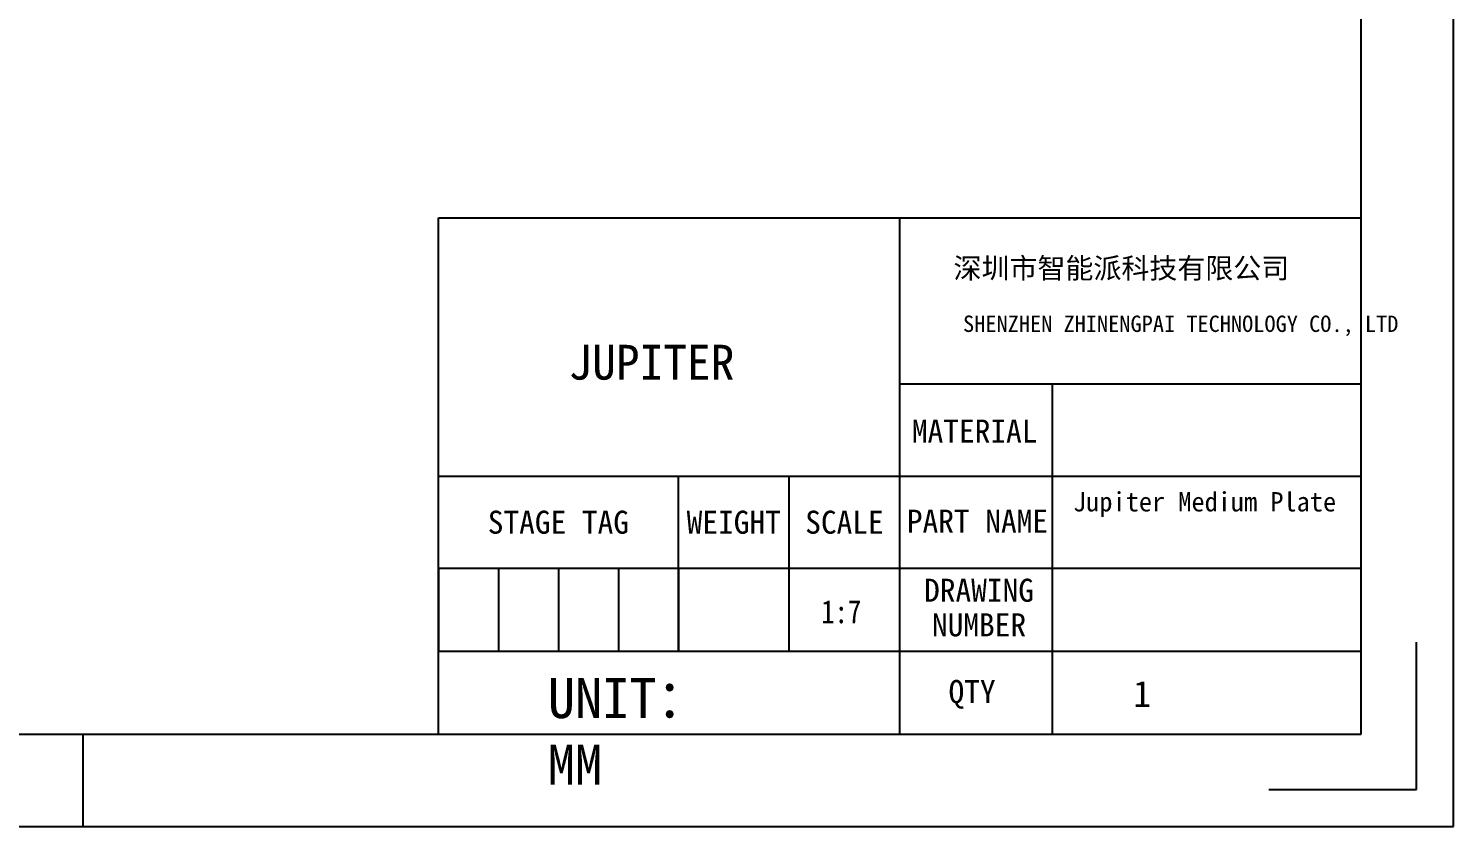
# Model space of a CAD drawing. Header units: millimetres. Extents: x 410 to 793, y 6 to 277.
# Drawn here: x 593.8 to 792.8, y 6.3 to 117.8 of the extents above; entities that cross this region are included whole.
import ezdxf

# ---------------------------------------------------------------- set-up
doc = ezdxf.new("R2010")
doc.units = ezdxf.units.MM
doc.linetypes.add('CENTERX2', pattern=[20.32, 12.7, -2.54, 2.54, -2.54])
doc.layers.add('尺寸线层', color=3, linetype='Continuous', lineweight=18)
doc.styles.add('TEXTSTYLE_2', font='')
doc.styles.add('TEXTSTYLE_3', font='')
doc.styles.get('TEXTSTYLE_2').set_extended_font_data('宋体')
doc.styles.get('TEXTSTYLE_3').set_extended_font_data('宋体')

msp = doc.modelspace()

# ---------------------------------------------------------------- linework, layer by layer
at = {"color": 7, "linetype": 'Continuous'}
for p, q in [((792.7989, 6.3231), (792.7989, 276.908)), ((779.9139, 19.2081), (779.9139, 264.023)), ((787.6449, 11.4771), (787.6449, 32.0931)), ((422.9996, 19.2081), (779.9139, 19.2081)), ((601.4568, 6.3231), (601.4568, 19.2081)), ((767.0289, 11.4771), (787.6449, 11.4771)), ((410.1146, 6.3231), (792.7989, 6.3231))]:
    msp.add_line(p, q, dxfattribs=at)
at = {"color": 2, "linetype": 'Continuous'}
for p, q in [((651.064, 55.2861), (651.064, 91.3641)), ((651.064, 55.2861), (651.064, 91.3641)), ((651.064, 91.3641), (715.489, 91.3641)), ((715.489, 42.4011), (715.489, 91.3641)), ((715.489, 68.1711), (715.489, 91.3641)), ((715.489, 91.3641), (779.9139, 91.3641)), ((715.489, 55.2861), (715.489, 91.3641)), ((779.9139, 68.1711), (779.9139, 91.3641)), ((715.489, 68.1711), (779.9139, 68.1711)), ((736.7792, 68.1711), (736.7792, 19.2081)), ((779.9139, 42.4011), (779.9139, 68.1711)), ((651.064, 19.2081), (651.064, 55.2861)), ((651.064, 55.2861), (715.489, 55.2861)), ((651.064, 42.4011), (651.064, 55.2861)), ((651.064, 55.2861), (684.565, 55.2861)), ((684.565, 42.4011), (684.565, 55.2861)), ((684.565, 42.4011), (684.565, 55.2861)), ((684.565, 55.2861), (715.489, 55.2861)), ((700.027, 42.4011), (700.027, 55.2861)), ((715.489, 55.2861), (779.9139, 55.2861)), ((715.489, 42.4011), (715.489, 55.2861)), ((651.064, 30.8046), (651.064, 42.4011)), ((651.064, 42.4011), (684.565, 42.4011)), ((651.064, 42.4011), (684.565, 42.4011)), ((651.064, 42.4011), (684.565, 42.4011)), ((651.064, 42.4011), (651.064, 30.8046)), ((659.4392, 42.4011), (659.4392, 30.8046)), ((667.8145, 42.4011), (667.8145, 30.8046)), ((676.1897, 42.4011), (676.1897, 30.8046)), ((684.565, 30.8046), (684.565, 42.4011)), ((684.565, 30.8046), (684.565, 42.4011)), ((684.565, 42.4011), (715.489, 42.4011)), ((684.565, 42.4011), (715.489, 42.4011)), ((684.565, 42.4011), (684.565, 30.8046)), ((700.027, 30.8046), (700.027, 42.4011)), ((715.489, 19.2081), (715.489, 42.4011)), ((715.489, 42.4011), (779.9139, 42.4011)), ((715.489, 42.4011), (779.9139, 42.4011)), ((715.489, 30.8046), (715.489, 42.4011)), ((779.9139, 19.2081), (779.9139, 42.4011)), ((651.064, 19.2081), (651.064, 30.8046)), ((651.064, 30.8046), (715.489, 30.8046)), ((651.064, 30.8046), (684.565, 30.8046)), ((651.064, 30.8046), (684.565, 30.8046)), ((684.565, 30.8046), (715.489, 30.8046)), ((715.489, 19.2081), (715.489, 30.8046)), ((715.489, 30.8046), (779.9139, 30.8046)), ((578.908, 19.2081), (599.524, 19.2081)), ((599.524, 19.2081), (630.448, 19.2081)), ((630.448, 19.2081), (651.064, 19.2081)), ((651.064, 19.2081), (715.489, 19.2081)), ((715.489, 19.2081), (779.9139, 19.2081))]:
    msp.add_line(p, q, dxfattribs=at)

# ---------------------------------------------------------------- texts
at = {"color": 7, "linetype": 'Continuous', "insert": (746.4261, 85.7676), "char_height": 2.863908, "width": 67.948212, "attachment_point": 2, "style": 'TEXTSTYLE_2'}
msp.add_mtext('深圳市智能派科技有限公司', dxfattribs=at)
at = {"color": 7, "linetype": 'Continuous', "attachment_point": 2, "line_spacing_factor": 0.9, "style": 'TEXTSTYLE_3'}
for s, insert, char_height, width in [('MATERIAL\\P ', (725.9395, 63.1859), 3.22125, 46.564858), ('STAGE TAG ', (667.8145, 50.4542), 3.22125, 38.956975), ('WEIGHT', (692.296, 50.4542), 3.22125, 14.155877), ('SCALE', (707.758, 50.4542), 3.22125, 14.155877), ('PART NAME', (726.3325, 50.601), 3.22125, 26.988478), ('DRAWING NUMBER', (726.5474, 40.9465), 3.221249, 26.988478), ('QTY', (725.5824, 26.7938), 3.22125, 35.955609)]:
    msp.add_mtext(s, dxfattribs=dict(at, insert=insert, char_height=char_height, width=width))
at = {"insert": (704.5147, 34.6746), "char_height": 3.221249, "width": 7.721333, "attachment_point": 7}
msp.add_mtext('{\\W0.85;1:7}', dxfattribs=at)
at = {"layer": '尺寸线层', "attachment_point": 1}
for s, insert, char_height, width in [('SHENZHEN ZHINENGPAI TECHNOLOGY CO., LTD', (724.319, 77.7142), 2.291127, 64.826518), ('JUPITER', (669.2167, 73.6325), 4.86705, 39.720383), ('UNIT：MM', (666.331, 27.0668), 5.58849, 21.662244)]:
    msp.add_mtext(s, dxfattribs=dict(at, insert=insert, char_height=char_height, width=width))
at = {"layer": '尺寸线层', "linetype": 'CENTERX2', "insert": (739.6772, 53.0487), "char_height": 3.6, "width": 45.60353, "attachment_point": 1}
msp.add_mtext('{\\H0.75x;Jupiter Medium Plate}', dxfattribs=at)
at = {"layer": '尺寸线层', "ltscale": 0.2, "insert": (748.0794, 26.6836), "char_height": 3.6503, "width": 21.892878, "attachment_point": 1}
msp.add_mtext('1\\P\\P', dxfattribs=at)

doc.saveas('drawing.dxf')
